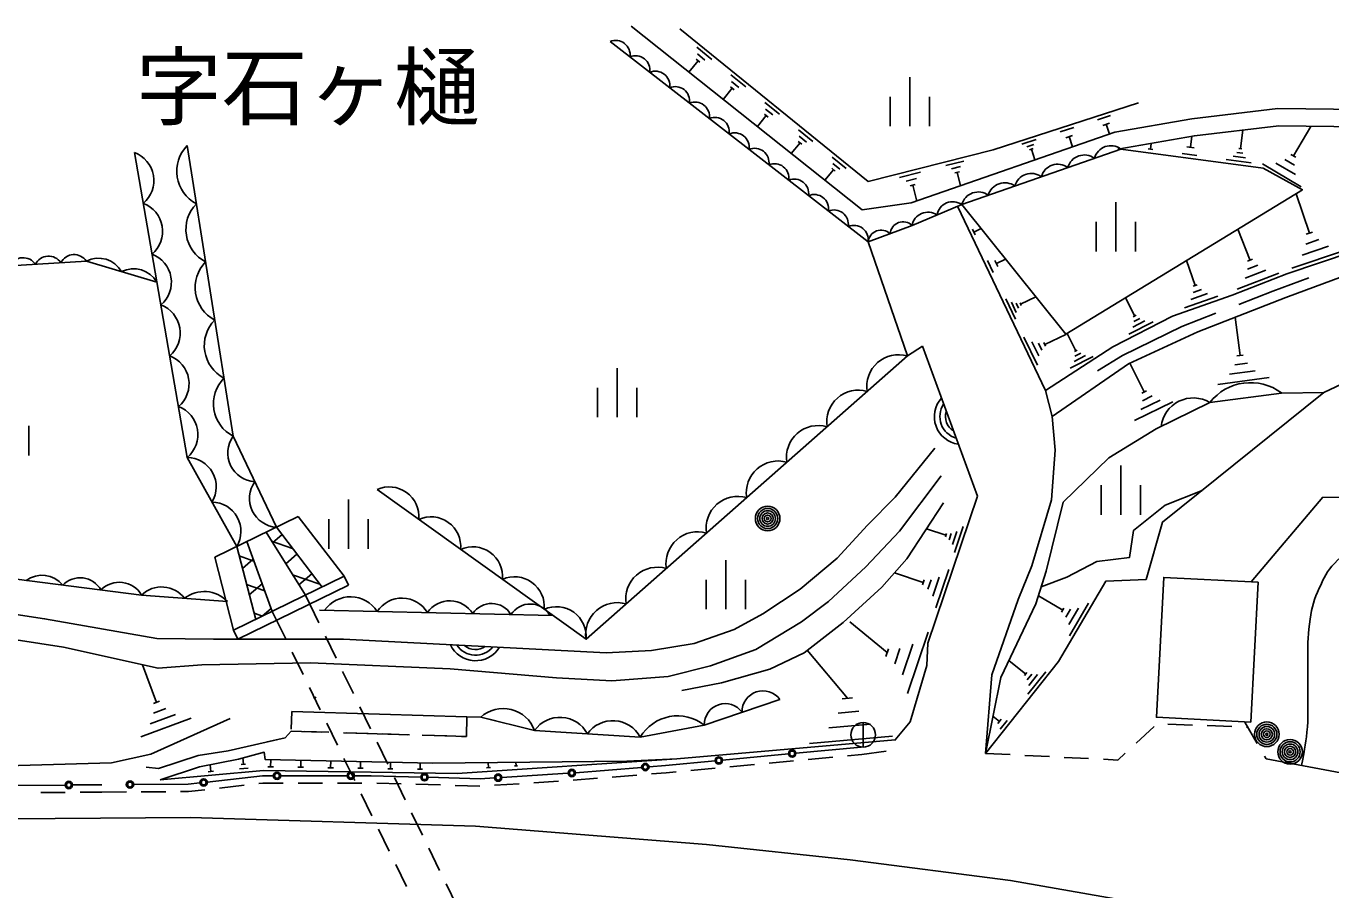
# Model space of a CAD drawing. Units: millimetres, scale not verified. Extents: x 40000 to 680000, y 20000 to 380000.
# Drawn here: x 70228 to 123302, y 293452 to 328567 of the extents above; entities that cross this region are included whole.
import ezdxf
from ezdxf.enums import TextEntityAlignment as Align

# ---------------------------------------------------------------- set-up
doc = ezdxf.new("R2010")
doc.units = ezdxf.units.MM
doc.header["$LTSCALE"] = 1000
for name, color, linetype, lineweight in [('M-BGD', 7, 'Continuous', 25), ('M-BMK-ROW', 30, 'Continuous', 25), ('M-STR-HTXT', 7, 'Continuous', 13), ('M-STR-STRC', 7, 'Continuous', 25)]:
    doc.layers.add(name, color=color, linetype=linetype, lineweight=lineweight)
doc.layers.add('M-BMK-HTXT', color=7, linetype='Continuous')
doc.styles.add('ＭＳ ゴシック', font='')
doc.styles.get('ＭＳ ゴシック').set_extended_font_data('MS Gothic')

msp = doc.modelspace()

# ---------------------------------------------------------------- linework, layer by layer
at = {"layer": 'M-BGD'}
for p, q in [((97505, 327710), (98115, 327215)), ((97563, 327157), (97192, 326699)), ((97486, 327219), (97639, 327096)), ((97534, 327434), (97839, 327186)), ((98897, 326582), (99498, 326095)), ((106177, 326495), (106177, 324495)), ((98954, 326038), (98589, 325588)), ((98879, 326099), (99029, 325977)), ((98926, 326310), (99226, 326067)), ((100280, 325462), (100871, 324983)), ((105377, 325695), (105377, 324495)), ((106977, 325695), (106977, 324495)), ((100336, 324927), (99977, 324484)), ((100262, 324987), (100410, 324867)), ((100308, 325194), (100603, 324955)), ((113808, 324756), (114343, 324929)), ((101653, 324350), (102234, 323879)), ((112285, 324263), (112845, 324444)), ((114029, 324532), (114296, 324619)), ((114163, 324575), (114292, 324174)), ((119621, 323582), (119724, 324344)), ((121776, 323294), (122481, 324483)), ((101708, 323824), (101355, 323388)), ((101635, 323882), (101781, 323765)), ((101680, 324087), (101971, 323851)), ((110735, 323761), (111320, 323951)), ((110929, 323662), (111221, 323757)), ((112515, 324028), (112795, 324119)), ((112655, 324073), (112791, 323653)), ((115961, 323560), (115993, 323799)), ((117586, 323642), (117646, 324088)), ((103016, 323245), (103587, 322782)), ((111049, 323539), (111196, 323587)), ((111122, 323563), (111265, 323124)), ((116057, 323547), (115865, 323573)), ((117843, 323305), (117249, 323386)), ((117735, 323622), (117438, 323663)), ((119829, 323209), (119321, 323278)), ((119725, 323396), (119471, 323430)), ((119684, 323573), (119558, 323591)), ((121875, 323236), (121677, 323353)), ((103070, 322728), (102723, 322299)), ((102999, 322786), (103142, 322670)), ((103043, 322987), (103329, 322755)), ((107642, 322897), (108374, 323083)), ((107872, 322761), (108238, 322853)), ((120060, 323006), (119045, 323143)), ((122099, 322032), (120514, 322972)), ((121859, 322531), (121067, 323001)), ((121818, 322913), (121422, 323148)), ((105754, 322418), (106611, 322635)), ((106022, 322258), (106451, 322367)), ((108010, 322601), (108193, 322647)), ((108101, 322624), (108241, 322075)), ((106184, 322071), (106398, 322125)), ((106291, 322098), (106454, 321455)), ((122426, 320151), (121884, 321753)), ((114549, 321409), (114549, 319409)), ((113749, 320609), (113749, 319409)), ((115349, 320609), (115349, 319409)), ((108838, 320076), (108726, 320311)), ((108782, 320193), (109075, 320333)), ((120013, 319045), (119523, 320312)), ((122560, 320196), (122293, 320106)), ((104477, 319793), (106077, 315157)), ((123201, 319620), (122133, 319258)), ((122814, 319886), (122280, 319705)), ((109568, 318545), (109331, 319042)), ((109757, 318788), (109639, 319037)), ((109698, 318912), (110071, 319090)), ((117785, 318022), (117429, 319034)), ((120119, 319086), (119908, 319005)), ((123856, 319445), (121720, 318722)), ((121185, 318527), (119495, 317874)), ((120653, 318646), (119809, 318319)), ((120333, 318845), (119911, 318682)), ((117869, 318051), (117701, 317992)), ((110468, 316660), (110076, 317481)), ((110682, 317266), (111298, 317560)), ((115325, 316782), (114948, 317520)), ((118698, 317584), (117348, 317109)), ((118281, 317690), (117606, 317453)), ((118033, 317856), (117695, 317737)), ((110506, 316930), (110311, 317341)), ((110594, 317098), (110496, 317304)), ((110707, 317215), (110658, 317318)), ((116069, 316542), (115085, 316039)), ((115739, 316580), (115247, 316329)), ((115387, 316814), (115264, 316751)), ((115532, 316681), (115286, 316555)), ((119610, 315176), (119404, 316732)), ((111363, 314783), (110818, 315926)), ((111662, 315627), (112519, 316036)), ((112928, 315365), (112568, 316068)), ((106687, 315556), (106077, 315157)), ((106687, 315556), (108921, 309462)), ((111417, 315160), (111144, 315731)), ((111539, 315394), (111403, 315679)), ((111696, 315556), (111628, 315699)), ((112986, 315395), (112869, 315335)), ((113124, 315269), (112890, 315149)), ((113635, 315136), (112699, 314657)), ((113321, 315173), (112853, 314933)), ((115705, 313694), (115130, 314865)), ((119915, 314865), (119397, 314796)), ((119740, 315193), (119480, 315159)), ((94266, 314663), (94266, 312663)), ((120785, 314276), (118710, 314002)), ((120220, 314553), (119183, 314416)), ((93466, 313863), (93466, 312663)), ((95066, 313863), (95066, 312663)), ((115803, 313742), (115608, 313646)), ((116870, 313297), (115309, 312530)), ((116351, 313365), (115571, 312982)), ((116028, 313530), (115638, 313338)), ((70341, 312317), (70341, 311117)), ((114752, 310700), (114752, 308700)), ((113952, 309900), (113952, 308700)), ((115552, 309900), (115552, 308700)), ((83337, 309320), (83337, 307320)), ((107538, 309188), (106054, 306904)), ((81294, 308625), (77910, 306975)), ((83164, 306200), (81294, 308625)), ((82537, 308520), (82537, 307320)), ((84137, 308520), (84137, 307320)), ((79990, 307989), (81591, 305433)), ((80254, 307567), (80638, 307894)), ((82265, 305761), (80409, 308194)), ((107642, 307869), (106853, 308134)), ((107665, 307935), (107620, 307804)), ((107862, 307942), (107774, 307679)), ((108082, 308015), (107905, 307488)), ((108345, 308219), (107992, 307166)), ((79568, 304446), (78794, 307407)), ((80243, 304775), (79212, 307610)), ((80216, 307628), (81071, 307326)), ((78670, 304008), (77910, 306975)), ((78891, 307036), (79498, 306821)), ((79027, 306517), (79471, 306897)), ((80791, 306710), (81245, 307098)), ((98694, 306862), (98694, 304862)), ((106054, 306904), (105030, 305760)), ((81069, 306266), (82179, 305874)), ((81327, 305853), (81852, 306302)), ((106720, 305953), (105553, 306345)), ((107758, 306470), (107236, 304914)), ((69197, 306160), (74928, 305438)), ((78670, 304008), (83164, 306200)), ((78845, 303648), (83339, 305840)), ((79197, 305867), (79941, 305604)), ((79308, 305442), (79836, 305893)), ((83339, 305840), (83164, 306200)), ((97894, 306062), (97894, 304862)), ((99494, 306062), (99494, 304862)), ((105030, 305760), (103460, 304322)), ((106752, 306050), (106687, 305856)), ((107044, 306060), (106914, 305672)), ((107369, 306168), (107108, 305390)), ((74928, 305438), (78416, 305176)), ((81591, 305433), (82139, 304309)), ((112396, 304828), (111405, 305408)), ((79502, 304699), (79841, 304579)), ((79833, 304576), (80201, 304890)), ((80243, 304775), (80790, 303652)), ((82163, 304828), (91651, 304609)), ((112445, 304911), (112348, 304746)), ((112713, 304865), (112520, 304534)), ((113030, 304901), (112643, 304240)), ((113443, 305102), (112670, 303781)), ((103460, 304322), (101872, 303091)), ((105252, 303097), (103731, 304354)), ((78845, 303648), (78670, 304008)), ((82402, 303770), (82840, 302871)), ((106918, 303926), (106081, 301431)), ((81053, 303112), (81492, 302213)), ((101872, 303091), (100485, 302420)), ((103635, 301241), (102001, 303194)), ((105305, 303253), (105200, 302941)), ((105773, 303269), (105563, 302646)), ((106293, 303442), (105874, 302194)), ((75533, 301071), (74961, 302606)), ((110887, 302226), (110200, 302773)), ((83103, 302332), (83541, 301433)), ((100485, 302420), (98518, 301875)), ((109874, 302091), (109255, 298999)), ((110932, 302283), (110841, 302169)), ((111131, 302219), (110948, 301990)), ((111709, 302319), (110980, 301403)), ((111374, 302212), (111009, 301754)), ((81755, 301674), (82193, 300775)), ((98518, 301875), (96898, 301555)), ((75661, 301119), (75405, 301024)), ((103847, 301259), (103424, 301223)), ((76938, 300429), (74891, 299667)), ((76299, 300580), (75276, 300199)), ((78525, 300413), (75308, 298968)), ((75916, 300826), (75404, 300635)), ((81012, 299979), (81035, 300709)), ((83804, 300894), (84243, 299995)), ((88161, 300488), (88137, 299688)), ((88137, 299688), (88161, 300488)), ((88161, 300488), (88721, 300475)), ((88721, 300475), (89331, 300323)), ((104107, 300714), (103261, 300641)), ((109818, 300302), (109557, 300510)), ((80767, 299637), (81010, 299909)), ((81010, 299909), (82258, 299870)), ((82539, 299861), (81540, 299892)), ((82456, 300236), (82894, 299337)), ((104579, 300187), (102887, 300040)), ((104277, 300255), (104277, 299255)), ((109887, 300389), (109749, 300216)), ((110130, 300338), (109853, 299990)), ((115379, 299417), (116114, 300096)), ((116671, 300188), (117670, 300150)), ((118269, 300128), (119269, 300090)), ((119803, 300265), (120306, 299400)), ((119868, 300068), (119882, 300067)), ((80036, 299468), (80767, 299637)), ((84139, 299810), (83139, 299841)), ((83257, 299838), (84506, 299798)), ((84506, 299798), (85821, 299758)), ((84506, 299455), (84944, 298557)), ((85738, 299760), (84738, 299791)), ((87337, 299712), (86338, 299742)), ((86821, 299728), (88137, 299688)), ((88137, 299688), (87937, 299694)), ((105474, 299696), (102090, 299403)), ((105565, 299521), (105584, 299555)), ((79069, 298560), (79045, 298816)), ((102042, 298754), (103038, 298847)), ((103635, 298903), (104217, 298957)), ((104217, 298957), (105208, 299093)), ((109255, 298999), (110253, 298949)), ((110853, 298920), (111851, 298870)), ((112451, 298840), (113449, 298790)), ((114639, 298731), (114939, 299009)), ((120608, 298882), (120665, 298783)), ((77747, 298265), (77721, 298540)), ((79256, 298404), (78914, 298372)), ((79155, 298567), (78983, 298552)), ((86769, 298608), (79956, 298746)), ((80287, 298454), (80059, 298458)), ((80173, 298456), (80177, 298742)), ((81509, 298435), (81285, 298438)), ((81397, 298437), (81401, 298717)), ((82727, 298415), (82507, 298419)), ((82617, 298417), (82621, 298692)), ((83157, 298798), (83596, 297899)), ((83941, 298395), (83725, 298399)), ((83833, 298397), (83837, 298667)), ((85151, 298376), (84939, 298379)), ((85045, 298378), (85049, 298643)), ((86357, 298356), (86149, 298360)), ((86253, 298358), (86257, 298618)), ((94658, 298691), (86769, 298608)), ((89123, 298425), (88953, 298414)), ((89038, 298419), (89024, 298632)), ((90215, 298499), (90096, 298490)), ((90156, 298494), (90145, 298644)), ((96701, 298785), (94658, 298691)), ((97263, 298307), (98259, 298400)), ((98856, 298456), (99852, 298549)), ((100449, 298605), (101445, 298698)), ((114049, 298761), (114639, 298731)), ((77856, 298275), (77637, 298255)), ((79690, 297770), (79863, 297790)), ((79863, 297790), (80689, 297791)), ((81289, 297792), (82289, 297793)), ((82889, 297794), (83889, 297795)), ((84489, 297789), (85488, 297761)), ((85207, 298017), (85645, 297118)), ((89286, 297706), (90284, 297768)), ((90883, 297805), (91881, 297866)), ((92480, 297907), (93476, 297988)), ((94074, 298036), (95071, 298117)), ((95669, 298165), (96261, 298213)), ((96261, 298213), (96666, 298251)), ((70824, 297408), (71824, 297415)), ((72424, 297419), (73308, 297425)), ((73308, 297425), (74307, 297432)), ((74307, 297432), (74308, 297432)), ((74908, 297436), (75908, 297443)), ((76508, 297447), (76838, 297449)), ((76838, 297449), (77504, 297524)), ((78100, 297591), (79094, 297703)), ((83859, 297360), (84297, 296461)), ((86088, 297744), (87088, 297716)), ((87687, 297699), (88687, 297671)), ((85908, 296579), (86347, 295680)), ((84560, 295922), (84998, 295023)), ((86610, 295141), (87048, 294242)), ((85261, 294484), (85700, 293585)), ((87311, 293703), (87749, 292804))]:
    msp.add_line(p, q, dxfattribs=at)
for points in [[(94844, 328567), (104230, 321101), (106234, 321379), (114515, 324251)], [(115472, 325452), (109567, 323540), (104483, 322250), (96826, 328453)], [(114760, 323570), (108289, 321314), (106265, 320462), (104477, 319793), (93983, 327941)], [(114515, 324251), (117650, 324799), (121146, 325220), (124546, 325176)], [(114635, 323562), (117752, 324107), (121184, 324519), (124533, 324476)], [(78794, 307407), (76786, 311034), (74634, 323427)], [(76781, 323707), (78648, 311894), (80409, 308194)], [(114760, 323570), (120546, 322789), (122146, 321913), (112518, 316037), (108289, 321314)], [(109255, 298999), (109513, 302192), (110587, 305254), (111144, 306630), (111937, 309304), (112082, 311327), (111970, 312700), (111691, 313748), (108116, 321241)], [(149177, 306533), (148970, 308684), (148892, 311339), (148062, 313227), (147088, 314418), (145899, 315687), (144575, 316620), (142568, 317926), (140794, 318755), (138581, 319543), (136489, 320273), (134198, 320681), (132083, 320822), (129225, 320720), (126776, 320204), (124166, 319392), (121506, 318491), (119282, 317631), (116863, 316779), (114428, 315534), (111691, 313748)], [(111970, 312700), (115076, 314840), (117885, 316139), (121474, 317540), (124510, 318661), (126459, 319313), (128528, 319743), (130259, 319978), (132394, 319933), (134326, 319863), (136319, 319450), (138911, 318584), (141022, 317784), (142815, 316885), (144291, 315887), (145701, 314573), (146632, 313489), (147378, 312312), (147767, 310846), (148186, 309044), (148629, 306202)], [(75549, 318158), (72679, 319011), (62477, 318383)], [(115783, 306070), (116458, 308404), (123017, 313668), (125487, 314840), (127743, 315464), (130266, 316177), (132291, 316154), (133963, 316105), (136051, 315673), (138100, 315051), (140538, 312963), (142205, 310737), (144579, 306188), (146569, 302412), (147938, 299704), (149697, 296964), (153126, 292247)], [(120054, 305971), (122979, 309422), (125545, 309386), (127743, 315464)], [(106077, 315157), (93003, 303639), (84503, 309731)], [(123017, 313668), (121296, 313651), (118379, 313265), (116191, 312189), (114271, 311022), (112412, 309210)], [(62689, 305514), (64939, 305393), (70983, 304472), (75547, 303665), (77855, 303640), (83143, 303649), (93823, 303086), (95664, 303181), (97403, 303471), (99027, 304034), (100195, 304680), (101714, 305682), (103217, 306935), (104455, 308275), (105585, 309412), (107187, 311415)], [(107453, 310282), (105751, 308034), (104385, 306587), (102866, 305177), (101773, 304350), (99911, 303228), (98069, 302556), (96341, 302133), (94053, 301957), (91805, 302077), (87475, 302443), (81801, 302676), (77379, 302600), (75598, 302465), (71749, 303320), (67708, 303942), (62726, 304507), (62706, 304507)], [(105584, 299555), (106190, 300289), (106873, 302568), (106912, 303477), (108921, 309462)], [(111520, 305777), (112563, 306162), (113780, 306806), (115113, 306971), (115277, 308068), (116559, 309089), (118062, 309692)], [(112412, 309210), (111718, 306411), (111303, 305080), (109874, 302091)], [(115783, 306070), (114144, 306002), (112229, 302730), (109255, 298999)], [(100888, 301189), (97814, 300153), (95211, 299663), (90911, 299932), (88721, 300475), (88161, 300488)], [(88161, 300488), (84598, 300595), (81035, 300709)], [(80767, 299637), (78444, 299099), (77224, 298910), (75613, 298389), (75117, 298440)], [(105584, 299555), (96701, 298785), (87768, 298183), (79881, 298311), (75687, 297924)], [(75308, 298968), (73702, 298615), (62808, 298308)], [(75687, 297924), (77281, 298451), (78874, 298771), (79915, 299045), (79956, 298746), (86769, 298608), (94658, 298691)], [(120665, 298783), (137592, 295608), (145970, 293528)]]:
    msp.add_lwpolyline(points, dxfattribs=at)
msp.add_lwpolyline([(120044, 300269), (116207, 300470), (116506, 306157), (120343, 305955)], close=True, dxfattribs=at)
for centre, radius in [((100392, 308550), 500), ((100392, 308550), 409), ((100392, 308550), 318), ((100392, 308550), 227), ((100392, 308550), 136), ((100392, 308550), 45.5), ((104277, 299755), 500), ((120696, 299777), 500), ((120696, 299777), 409), ((120696, 299777), 318), ((120696, 299777), 227), ((120696, 299777), 136), ((120696, 299777), 45.5), ((121643, 299064), 500), ((121643, 299064), 409), ((121643, 299064), 318), ((121643, 299064), 227), ((121643, 299064), 136), ((121643, 299064), 45.5)]:
    msp.add_circle(centre, radius, dxfattribs=at)
for centre, radius, start, end in [((94212, 327402), 585, 351.3403, 113.0054), ((95019, 326776), 585, 351.3403, 113.0054), ((95826, 326149), 585, 351.3403, 113.0054), ((96634, 325522), 585, 351.3403, 113.0054), ((97441, 324895), 585, 351.3403, 113.0054), ((98248, 324268), 585, 351.3403, 113.0054), ((99055, 323642), 585, 351.3403, 113.0054), ((74207, 322289), 1216, 310.2771, 69.4238), ((77848, 322665), 1492, 135.6962, 242.2664), ((99863, 323015), 585, 351.3403, 113.0054), ((113272, 322635), 694, 53.8028, 164.6511), ((114350, 323011), 694, 53.8028, 164.6511), ((100670, 322388), 585, 351.3403, 113.0054), ((112193, 322258), 694, 53.8028, 164.6511), ((101477, 321761), 585, 351.3403, 113.0054), ((110036, 321506), 694, 53.8028, 164.6511), ((111115, 321882), 694, 53.8028, 164.6511), ((102284, 321135), 585, 351.3403, 113.0054), ((108958, 321130), 694, 53.8028, 164.6511), ((74566, 320223), 1216, 310.2771, 69.4238), ((78222, 320303), 1492, 135.6962, 242.2664), ((107920, 320776), 652, 55.4968, 170.1392), ((103092, 320508), 585, 351.3403, 113.0054), ((105899, 320080), 530, 46.2166, 174.8243), ((106908, 320350), 652, 55.4968, 170.1392), ((103899, 319881), 585, 351.3403, 113.0054), ((105005, 319745), 530, 46.2166, 174.8243), ((70109, 318554), 598, 33.4378, 153.6166), ((71144, 318618), 598, 33.4378, 153.6166), ((72179, 318682), 598, 33.4378, 153.6166), ((73173, 318047), 1084, 29.7631, 117.1141), ((74924, 318158), 1216, 310.2771, 69.4238), ((78595, 317940), 1492, 135.6962, 242.2664), ((74608, 317620), 1084, 29.7631, 117.1141), ((75283, 316092), 1216, 310.2771, 69.4238), ((78969, 315578), 1492, 135.6962, 242.2664), ((75642, 314027), 1216, 310.2771, 69.4238), ((105715, 313921), 1288, 73.6758, 189.0847), ((79342, 313215), 1492, 135.6962, 242.2664), ((104081, 312481), 1288, 73.6758, 189.0847), ((120035, 311968), 2104, 53.1671, 141.9132), ((108304, 312692), 1133, 138.206, 262.061), ((108304, 312692), 907, 146.1654, 254.1016), ((117704, 312134), 1318, 59.183, 173.186), ((76000, 311961), 1216, 310.2771, 69.4238), ((108304, 312692), 680, 161.7907, 238.4762), ((102447, 311041), 1288, 73.6758, 189.0847), ((79607, 311216), 1175, 144.7467, 266.1612), ((76767, 309838), 1195, 328.8397, 89.1052), ((100812, 309601), 1288, 73.6758, 189.0847), ((80488, 309366), 1175, 144.7467, 266.1612), ((84997, 308625), 1211, 354.6765, 114.0568), ((99178, 308162), 1288, 73.6758, 189.0847), ((77772, 308025), 1195, 328.8397, 89.1052), ((86697, 307407), 1211, 354.6765, 114.0568), ((97544, 306722), 1288, 73.6758, 189.0847), ((88397, 306188), 1211, 354.6765, 114.0568), ((70875, 305158), 1085, 39.0772, 126.5705), ((95909, 305282), 1288, 73.6758, 189.0847), ((72422, 305159), 982, 29.763, 135.8847), ((74021, 304903), 1053, 30.5209, 135.1268), ((75741, 304597), 1171, 37.3727, 134.0363), ((90097, 304970), 1211, 354.6765, 114.0568), ((77471, 304272), 1308, 43.7323, 127.6766), ((83423, 304078), 1288, 32.6992, 144.6536), ((85516, 304100), 1213, 31.0829, 146.2698), ((87461, 304104), 1099, 31.826, 145.5268), ((89161, 304171), 923, 31.1442, 146.2086), ((90731, 304142), 930, 30.3099, 147.0428), ((91797, 303751), 1211, 354.6765, 114.0568), ((94275, 303842), 1288, 73.6758, 189.0847), ((88511, 303900), 1133, 205.0507, 328.9058), ((88511, 303900), 907, 213.0102, 320.9464), ((88511, 303900), 680, 228.6355, 305.321), ((100199, 300695), 848, 35.6266, 181.6058), ((98662, 300177), 848, 35.6266, 181.6058), ((89633, 299464), 1361, 20.0796, 132.0688), ((91945, 299199), 1266, 28.176, 144.6748), ((96727, 298766), 1762, 51.9274, 149.4049), ((94094, 299065), 1266, 28.176, 144.6748)]:
    msp.add_arc(centre, radius, start, end, dxfattribs=at)
msp.add_open_spline([(122108, 298513), (122251, 299241), (122297, 299464), (122345, 300083), (122388, 300655), (122351, 300978), (122363, 301553), (122386, 302688), (122298, 303334), (122458, 304458), (122531, 304968), (122608, 305258), (122830, 305723), (123030, 306143), (123137, 306399), (123457, 306736), (123785, 307082), (124041, 307202), (124459, 307431), (124919, 307683), (125195, 307797), (125692, 307968), (126307, 308180), (126663, 308269), (127300, 308405), (128055, 308565), (128486, 308619), (129253, 308704), (129841, 308770), (130174, 308794), (130766, 308787), (131593, 308777), (132053, 308671), (132872, 308549), (133413, 308469), (133720, 308432), (134247, 308287), (134755, 308146), (135044, 308062), (135515, 307826), (136197, 307486), (136553, 307231), (137139, 306743), (137669, 306299), (137896, 305970), (138317, 305421), (138806, 304784), (139044, 304400), (139458, 303711), (140009, 302796), (140283, 302261), (140765, 301308), (141229, 300389), (141435, 299848), (141851, 298906), (142428, 297598), (142600, 297171), (143276, 295534)], degree=3, knots=[0, 0, 0, 0, 1, 1, 1, 2, 2, 2, 3, 3, 3, 4, 4, 4, 5, 5, 5, 6, 6, 6, 7, 7, 7, 8, 8, 8, 9, 9, 9, 10, 10, 10, 11, 11, 11, 12, 12, 12, 13, 13, 13, 14, 14, 14, 15, 15, 15, 16, 16, 16, 17, 17, 17, 18, 18, 18, 19, 19, 19, 19], dxfattribs=at)
at = {"layer": 'M-BMK-ROW'}
for p, q in [((120947, 317789), (122408, 318331)), ((119558, 317254), (120947, 317789)), ((117235, 316358), (118625, 316894)), ((114819, 315172), (117235, 316358)), ((113809, 314551), (114819, 315172))]:
    msp.add_line(p, q, dxfattribs=at)
at = {"layer": 'M-STR-HTXT'}
for centre, start, end in [((80985, 300652), 30.1128, 33.3981), ((82984, 300723), 149.4538, 153.9678)]:
    msp.add_arc(centre, 1133, start, end, dxfattribs=at)
at = {"layer": 'M-STR-STRC'}
for p, q in [((98554, 298729), (101242, 298980)), ((101541, 299008), (104189, 299256)), ((92576, 298216), (95267, 298433)), ((95566, 298458), (96235, 298512)), ((96235, 298512), (98255, 298701)), ((74605, 297734), (76820, 297749)), ((76820, 297749), (77301, 297803)), ((77600, 297837), (79846, 298090)), ((79846, 298090), (80285, 298090)), ((80585, 298091), (83285, 298094)), ((83585, 298094), (84269, 298095)), ((84269, 298095), (86285, 298039)), ((86584, 298030), (88698, 297971)), ((88698, 297971), (89283, 298007)), ((89582, 298025), (92267, 298191)), ((92267, 298191), (92277, 298192)), ((69119, 297695), (71819, 297715)), ((72119, 297717), (73306, 297725)), ((76912, 296389), (88507, 296045))]:
    msp.add_line(p, q, dxfattribs=at)
for points in [[(62843, 296220), (67730, 296327), (76912, 296389)], [(122638, 291494), (116391, 292764), (110272, 293828), (103747, 294675), (97911, 295293), (88507, 296045)]]:
    msp.add_lwpolyline(points, dxfattribs=at)
for centre, radius in [((98404, 298715), 150), ((98404, 298715), 120), ((98404, 298715), 100), ((101391, 298994), 150), ((101391, 298994), 120), ((101391, 298994), 100), ((92426, 298204), 150), ((92426, 298204), 120), ((92426, 298204), 100), ((95417, 298446), 150), ((95417, 298446), 120), ((95417, 298446), 100), ((71969, 297716), 150), ((71969, 297716), 120), ((71969, 297716), 100), ((74455, 297733), 150), ((74455, 297733), 120), ((74455, 297733), 100), ((77451, 297820), 150), ((77451, 297820), 120), ((77451, 297820), 100), ((80435, 298090), 150), ((80435, 298090), 120), ((80435, 298090), 100), ((83435, 298094), 150), ((83435, 298094), 120), ((83435, 298094), 100), ((86435, 298034), 150), ((86435, 298034), 120), ((86435, 298034), 100), ((89432, 298016), 150), ((89432, 298016), 120), ((89432, 298016), 100)]:
    msp.add_circle(centre, radius, dxfattribs=at)

# ---------------------------------------------------------------- texts
at = {"layer": 'M-BMK-HTXT', "style": 'ＭＳ ゴシック'}
msp.add_text('字石ヶ樋', height=2566, dxfattribs=at).set_placement((81687, 324037), align=Align.BOTTOM_CENTER)

doc.saveas('drawing.dxf')
